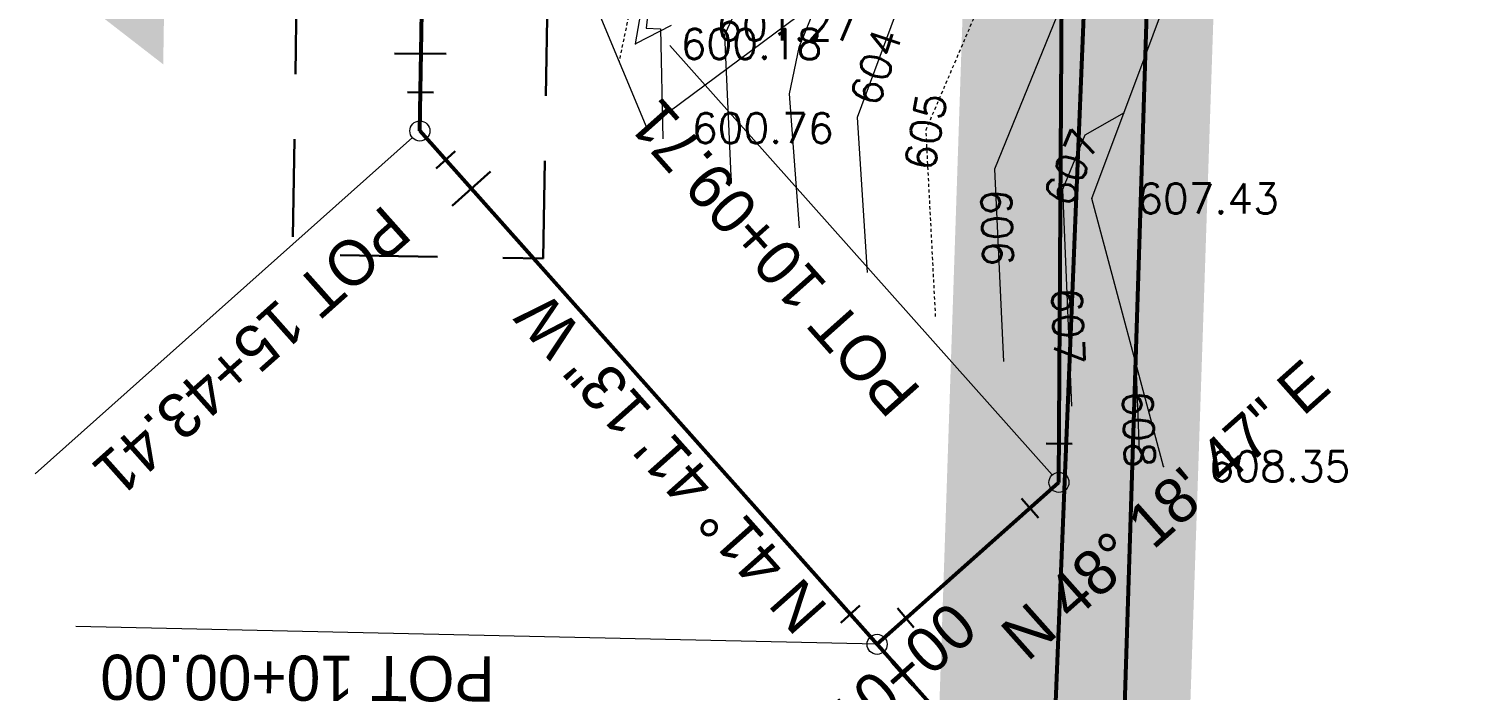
# Model space of a CAD drawing. Extents: x 2536931 to 2538613, y 7112513 to 7131087.
# Drawn here: x 2538020.7 to 2538078, y 7115799.1 to 7115825.4 of the extents above; entities that cross this region are included whole.
import ezdxf
from ezdxf.enums import TextEntityAlignment as Align

# ---------------------------------------------------------------- set-up
doc = ezdxf.new("R2010")
doc.units = 0
doc.header["$MEASUREMENT"] = 0
for name, pattern in [('DGN Style 2', [6.486575117634358, 3.891945070580614, -2.594630047053743]), ('DGN Style 4', [1.5247442917175293, 0.7623721458587647, -0.3811860729293823, 0, -0.3811860729293823]), ('HIDDEN2', [0.1875, 0.125, -0.0625])]:
    doc.linetypes.add(name, pattern=pattern)
for name, color, linetype, lineweight in [('C-BORE-PIT', 5, 'DGN Style 2', 30), ('C-WATR-INST-100SCALE', 7, 'Continuous', 30), ('C-WATR-INST-20SCALE', 30, 'Continuous', 30), ('C-WATR-INST-40SCALE', 1, 'Continuous', 30), ('C-WATR-UGND', 4, 'Continuous', 53), ('D_ALIGN_WL_20_SCALE', 7, 'Continuous', 30), ('D_ALIGN_WL_POT_20_SCALE', 7, 'Continuous', 0), ('distance', 54, 'Continuous', 0), ('PT', 7, 'Continuous', 0), ('PTELEV', 5, 'Continuous', 0), ('V-TINN-BRKL', 100, 'Continuous', 0), ('V-TOPO-MAJR', 252, 'HIDDEN2', 0), ('V-TOPO-MINR', 8, 'Continuous', 0), ('V-TOPO-MISC', 8, 'Continuous', 0)]:
    doc.layers.add(name, color=color, linetype=linetype, lineweight=lineweight)
doc.layers.add('C-WATR-UGND-OLD', color=56, linetype='Continuous', lineweight=53, plot=False)
doc.styles.add('PTXT', font='romans.shx')
doc.styles.add('ROMANS', font='romans.shx')
doc.styles.add('Style-BRIDGE', font='BRIDGE.shx')

# ---------------------------------------------------------------- blocks, each defined once
blk = doc.blocks.new('WVP40SC_8')
at = {"layer": 'C-WATR-INST-100SCALE', "extrusion": (0, 0, -1)}
blk.add_solid([(3.999999997904524, -2.999999998835847), (3.999999998050043, 3.000000001862645), (1.455191522836685e-11, 0)], dxfattribs=at)
at = {"layer": 'C-WATR-INST-100SCALE'}
blk.add_solid([(-1.455191522836685e-11, 0), (3.999999998733983, -2.99999999627471), (3.999999997919076, 2.999999998603016)], dxfattribs=at)
blk = doc.blocks.new('*U74')
at = {"layer": 'C-WATR-INST-20SCALE'}
for p, q in [((0.02487288654083386, 1.549112865701318), (1.053293216100428, 1.531482776626945)), ((0.5390830509713851, 1.540297828614712), (0.5160150870797224, 0.06427748687565327)), ((-1.053598826227244, -0.4482149612158537), (-1.018670062534511, 0.564405751414597)), ((-1.03494247130584, 0.08851273078471422), (0.5160150870797224, 0.06427748687565327)), ((0.4908674862817861, -1.545067208819091), (0.5160150869633071, 0.06427748687565327)), ((1.005137674626894, -1.549063659273088), (-0.02340270188869908, -1.541070773266256))]:
    blk.add_line(p, q, dxfattribs=at)
blk = doc.blocks.new('*U85')
at = {"layer": 'C-WATR-INST-20SCALE'}
for p, q in [((-0.9497878477559425, 1.52222753316164), (0.07865803403547034, 1.506157037802041)), ((-0.4355649069184437, 1.514192274771631), (-0.4596706313313916, -0.02847654186189175)), ((0.5664239355246536, -1.180664943531156), (-0.4596706317970529, -0.02847654186189175)), ((0.950486738292966, -0.8386334301903844), (0.1823611289146356, -1.522696471773088))]:
    blk.add_line(p, q, dxfattribs=at)

msp = doc.modelspace()

# ---------------------------------------------------------------- linework, layer by layer
at = {"layer": 'C-BORE-PIT', "flags": 128}
msp.add_lwpolyline([(2538041.230043562, 7115816.271488035), (2538041.542525173, 7115836.26904677), (2538031.543745806, 7115836.425287575), (2538031.231264196, 7115816.427728841)], close=True, dxfattribs=at)
at = {"layer": 'C-WATR-INST-20SCALE'}
for p, q in [((2538061.284880663, 7115808.884565776), (2538062.313435633, 7115808.878746369)), ((2538061.799158148, 7115808.88165606), (2538061.790429055, 7115807.338823612)), ((2538060.638240654, 7115806.312729045), (2538061.790429053, 7115807.338823615)), ((2538060.980272168, 7115805.928666242), (2538060.296209125, 7115806.69679185))]:
    msp.add_line(p, q, dxfattribs=at)
at = {"layer": 'C-WATR-INST-40SCALE'}
for p, q in [((2538035.297732602, 7115824.444007777), (2538037.354842545, 7115824.43236897)), ((2538036.326287559, 7115824.438188366), (2538036.308829373, 7115821.352523459)), ((2538038.361018504, 7115819.048146656), (2538036.308829371, 7115821.352523458)), ((2538039.129144103, 7115819.732209708), (2538037.592892881, 7115818.364083634))]:
    msp.add_line(p, q, dxfattribs=at)
at = {"layer": 'C-WATR-UGND'}
for p, q in [((2538036.308829369, 7115821.352523457), (2538047.224187827, 7116519.891300113)), ((2538061.790429055, 7115807.338823612), (2538062.44646267, 7115923.290154042)), ((2538061.708350564, 7115792.831727541), (2538036.308829369, 7115821.352523457)), ((2538054.539555589, 7115800.881475287), (2538061.790429055, 7115807.338823612))]:
    msp.add_line(p, q, dxfattribs=at)
at = {"layer": 'C-WATR-UGND-OLD'}
msp.add_line((2538074.677449656, 7116125.133344324), (2538061.17711074, 7115695.659121022), dxfattribs=at)
at = {"layer": 'C-WATR-UGND-OLD', "color": 56, "linetype": 'DGN Style 4', "lineweight": 30}
msp.add_line((2538061.1771107, 7115695.659121), (2538074.6774497, 7116125.1333443), dxfattribs=at)
at = {"layer": 'C-WATR-UGND-OLD', "flags": 128}
msp.add_lwpolyline([(2538058.27280037, 7115715.512391324), (2538070.770922882, 7116021.710413866)], dxfattribs=at)
at = {"layer": 'D_ALIGN_WL_20_SCALE', "color": 2, "lineweight": 13}
for q in [(2538053.741482055, 7115801.777621837), (2538055.337629145, 7115799.985328762)]:
    msp.add_line((2538054.539555599, 7115800.8814753), q, dxfattribs=at)
at = {"layer": 'D_ALIGN_WL_POT_20_SCALE', "color": 2, "lineweight": 13}
for p, q in [((2538061.524404585, 7115807.637539112), (2538046.278270636, 7115824.757227177)), ((2538036.010113888, 7115821.086498984), (2538020.961698525, 7115807.684960506)), ((2538054.539555589, 7115800.881475287), (2538022.589796595, 7115801.58664574))]:
    msp.add_line(p, q, dxfattribs=at)
for centre in [(2538036.3088294, 7115821.3525235), (2538061.7904291, 7115807.3388236), (2538054.539555599, 7115800.8814753)]:
    msp.add_circle(centre, 0.4, dxfattribs=at)
at = {"layer": 'distance', "color": 7, "linetype": 'Continuous', "lineweight": 0, "const_width": 10}
msp.add_lwpolyline([(2538091.41865409, 7116672.649524343), (2538056.298968789, 7115628.128972171), (2538205.250467751, 7115615.573408929), (2538287.801891067, 7115405.716585524)], dxfattribs=at)
at = {"layer": 'PT'}
for p in [(2538044.905, 7115824.822, 600.179999999702), (2538045.352, 7115821.467, 600.7609999999404), (2538063.108, 7115818.659, 607.433999999892), (2538065.956, 7115807.978, 608.3489999999292)]:
    msp.add_point(p, dxfattribs=at)
at = {"layer": 'V-TINN-BRKL', "extrusion": (0.06403563403682329, 0.1021161393872735, 0.9927092885886285), "elevation": 889769.4157572602, "flags": 128}
msp.add_lwpolyline([(1630153.933525091, -7323073.868715158), (1630162.02084737, -7323081.459980424), (1630166.241274024, -7323102.217735285)], dxfattribs=at)
at = {"layer": 'V-TINN-BRKL'}
msp.add_polyline3d([(2538046.326, 7115825.557, 601.2719999998808), (2538044.905, 7115824.822, 600.179999999702), (2538046.159, 7115832.02, 600.1119999997318)], dxfattribs=at)
at = {"layer": 'V-TOPO-MAJR', "flags": 128}
for points, elevation in [([(2538069.953068393, 7115858.95923148), (2538059.743501642, 7115858.21157073), (2538055.622488215, 7115862.614687157), (2538053.447861608, 7115861.38589358), (2538050.944647292, 7115859.06288378), (2538049.170401007, 7115856.697730592), (2538047.846518571, 7115854.222457517), (2538046.780686361, 7115851.115122827), (2538045.523939416, 7115843.856239351), (2538045.569809049, 7115836.023599554), (2538045.939138122, 7115832.226560882), (2538044.249109834, 7115824.119885307)], 600), ([(2538070.279641887, 7115837.823588327), (2538062.267512477, 7115831.917566438), (2538060.126160734, 7115829.907877289), (2538056.479082765, 7115821.383721192), (2538056.862326305, 7115813.931434502)], 605)]:
    msp.add_lwpolyline(points, dxfattribs=dict(at, elevation=elevation))
at = {"layer": 'V-TOPO-MINR', "flags": 128}
for points, elevation in [([(2538070.059907729, 7115854.782380003), (2538064.566739806, 7115851.964242163), (2538060.741275089, 7115850.715306562), (2538053.657934195, 7115847.64415939), (2538051.50134615, 7115846.211600817), (2538046.882037513, 7115840.363757217), (2538045.698274209, 7115840.607702125), (2538045.679094375, 7115837.001419419), (2538046.172426771, 7115832.964532503), (2538045.336709335, 7115825.456571999), (2538045.902665208, 7115825.418849781), (2538046.000966262, 7115821.042135609)], 601), ([(2538070.166747065, 7115850.605528527), (2538064.160934294, 7115847.388217996), (2538062.583388588, 7115845.94944647), (2538054.472114044, 7115842.306578649), (2538052.190198575, 7115839.96622126), (2538050.062776878, 7115836.840117894), (2538050.197150806, 7115831.591500492), (2538049.141073303, 7115826.665889135), (2538048.453784958, 7115825.189766003), (2538048.716306273, 7115819.264460333)], 602), ([(2538070.273586402, 7115846.42867705), (2538065.828886368, 7115843.904492512), (2538061.672918261, 7115840.209895489), (2538059.256822426, 7115838.63715285), (2538056.149388309, 7115837.353611425), (2538053.67957123, 7115834.178554319), (2538053.447883728, 7115829.716959021), (2538051.418409812, 7115824.679752292), (2538051.034058177, 7115822.828567564), (2538051.431646284, 7115817.486785055)], 603), ([(2538070.380425739, 7115842.251825574), (2538067.505288131, 7115840.410767555), (2538057.294866116, 7115831.456393614), (2538053.74548014, 7115821.891527784), (2538054.146986294, 7115815.709109779)], 604), ([(2538067.33319904, 7115829.949887286), (2538062.149498976, 7115827.023604876), (2538059.217040544, 7115819.829064326), (2538059.577666315, 7115812.153759225)], 606), ([(2538064.386756194, 7115822.076186246), (2538062.817909731, 7115821.190547078), (2538061.930475742, 7115819.013123159), (2538062.293006326, 7115810.376083949)], 607), ([(2538065.008346336, 7115808.598408672), (2538064.869713661, 7115812.05195519)], 608)]:
    msp.add_lwpolyline(points, dxfattribs=dict(at, elevation=elevation))
at = {"layer": 'V-TOPO-MISC', "flags": 128}
msp.add_lwpolyline([(2538040.643, 7115832.794), (2538045.352, 7115821.467), (2538058.275, 7115831.073), (2538058.525, 7115852.152), (2538085.786, 7115876.9), (2538080.227, 7115884.253), (2538055.087, 7115885.254), (2538053.293, 7115878.675), (2538039.25, 7115879.967)], dxfattribs=at)

# ---------------------------------------------------------------- block references
at = {"layer": 'C-WATR-INST-100SCALE', "xscale": 2.5, "yscale": 2.500000000000001, "zscale": 2.500000000000001, "rotation": 359.1047697291276}
msp.add_blockref('WVP40SC_8', (2538016.192536081, 7115831.664554998), dxfattribs=at)
at = {"layer": 'C-WATR-INST-20SCALE'}
msp.add_blockref('*U85', (2538036.7685, 7115821.381), dxfattribs=at)
at = {"layer": 'C-WATR-INST-20SCALE', "rotation": 222.5824011424845}
msp.add_blockref('*U74', (2538054.876006707, 7115801.277964645), dxfattribs=at)

# ---------------------------------------------------------------- texts
at = {"layer": 'D_ALIGN_WL_20_SCALE', "color": 2, "lineweight": 13, "style": 'Style-BRIDGE'}
for s, rotation, p in [('N 41%%d 41\' 13" W', 131.6869769883975, (2538046.988694454, 7115808.69193835)), ('N 48%%d 18\' 47" E', 41.68702738656562, (2538066.62683096, 7115805.578917319)), ('10+00', 41.68702738656562, (2538056.13570269, 7115799.089182225))]:
    msp.add_text(s, height=1.8, rotation=rotation, dxfattribs=at).set_placement(p, align=Align.CENTER)
at = {"layer": 'D_ALIGN_WL_POT_20_SCALE', "color": 2, "lineweight": 13, "style": 'Style-BRIDGE'}
for s, rotation, p in [('POT 10+09.71', 131.6870273865656, (2538051.122067198, 7115816.883195951)), ('POT 15+43.41', 221.6870276357247, (2538029.008717031, 7115813.240492846)), ('POT 10+00.00', 179.7318058356668, (2538031.432560325, 7115800.433989085))]:
    msp.add_text(s, height=1.8, rotation=rotation, dxfattribs=at).set_placement(p, align=Align.CENTER)
at = {"layer": 'PTELEV', "style": 'PTXT'}
for s, p in [('601.27', (2538048.125999998, 7115824.957000002, 601.2719999998808)), ('600.18', (2538046.705000002, 7115824.222000003, 600.179999999702)), ('600.76', (2538047.151999999, 7115820.866999999, 600.7609999999404)), ('607.43', (2538064.908000002, 7115818.058999993, 607.433999999892)), ('608.35', (2538067.756000003, 7115807.377999999, 608.3489999999292))]:
    msp.add_text(s, height=1.2, dxfattribs=at).set_placement(p)
at = {"layer": 'V-TOPO-MAJR', "insert": (2538056.481964595, 7115821.327683135), "char_height": 1.2, "attachment_point": 5, "rotation": 80.18587683912348, "style": 'ROMANS'}
msp.add_mtext('605', dxfattribs=at)
at = {"layer": 'V-TOPO-MINR', "char_height": 1.2, "attachment_point": 5, "style": 'ROMANS'}
for s, insert, rotation in [('604', (2538054.494393896, 7115823.90969646), 71.3547764364922), ('607', (2538062.290346425, 7115819.896108307), 67.2697965611035), ('606', (2538059.326506482, 7115817.499268335), 271.79010898299265), ('607', (2538062.158833762, 7115813.572652038), 272.4035188754859), ('608', (2538064.973688168, 7115809.461795301), 272.2987398179537)]:
    msp.add_mtext(s, dxfattribs=dict(at, insert=insert, rotation=rotation))

doc.saveas('drawing.dxf')
